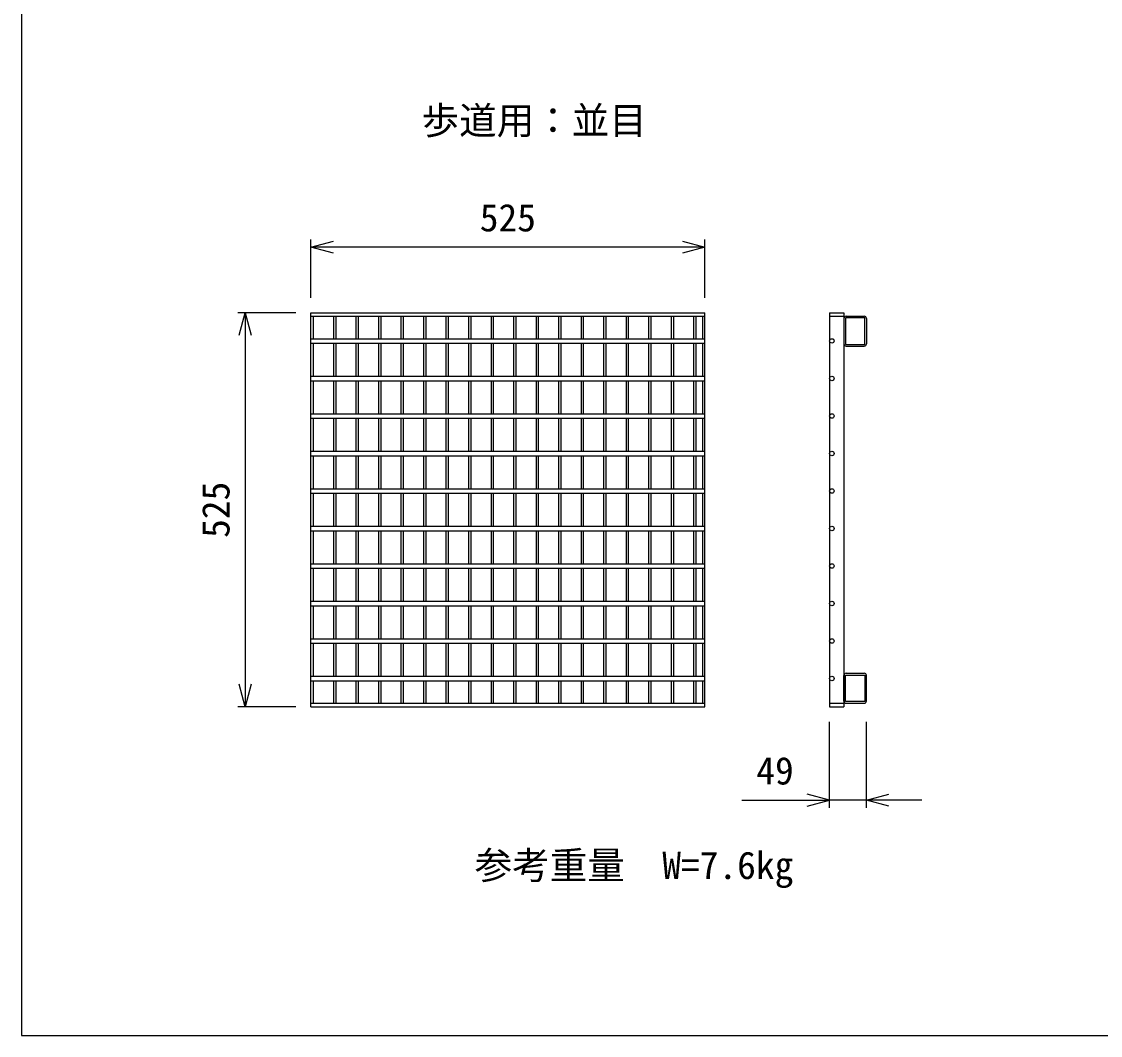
# Model space of a CAD drawing. Units: millimetres, scale not verified. Extents: x -10500 to 10500, y -7425 to 7425.
# Drawn here: x -1150 to 288, y 548 to 1899 of the extents above; entities that cross this region are included whole.
import ezdxf
from ezdxf.enums import TextEntityAlignment as Align

# ---------------------------------------------------------------- set-up
doc = ezdxf.new("R2010")
doc.units = ezdxf.units.MM
doc.header["$LTSCALE"] = 25
for name, color, linetype, lineweight in [('0-1_DIM', 7, 'Continuous', 25), ('0-3_HATCH', 6, 'Continuous', 25), ('0-7_TXT', 7, 'Continuous', 25)]:
    doc.layers.add(name, color=color, linetype=linetype, lineweight=lineweight)
doc.styles.add('ＭＳ ゴシック', font='')
doc.styles.get('ＭＳ ゴシック').set_extended_font_data('MS Gothic')

msp = doc.modelspace()

# ---------------------------------------------------------------- linework, layer by layer
at = {"layer": '0-1_DIM'}
for p, q in [((-764.36, 1530.76), (-764.36, 1608.26)), ((-239.36, 1598.26), (-764.36, 1598.26)), ((-239.36, 1530.76), (-239.36, 1608.26)), ((-784.36, 1510.76), (-861.86, 1510.76)), ((-851.86, 1510.76), (-851.86, 985.76)), ((-784.36, 985.76), (-861.86, 985.76)), ((-73.04, 851.04), (-73.04, 965.76)), ((-24.04, 851.04), (-24.04, 965.76)), ((-190.3, 861.04), (-73.04, 861.04)), ((-24.04, 861.04), (-73.04, 861.04)), ((49.92, 861.04), (-24.04, 861.04))]:
    msp.add_line(p, q, dxfattribs=at)
for points in [[(-734.36, 1590.22), (-764.36, 1598.26), (-734.36, 1606.3)], [(-269.36, 1606.3), (-239.36, 1598.26), (-269.36, 1590.22)], [(-859.9, 1480.76), (-851.86, 1510.76), (-843.82, 1480.76)], [(-843.82, 1015.76), (-851.86, 985.76), (-859.9, 1015.76)], [(-103.04, 853), (-73.04, 861.04), (-103.04, 869.08)], [(5.96, 853), (-24.04, 861.04), (5.96, 869.08)]]:
    msp.add_lwpolyline(points, dxfattribs=at)
at = {"layer": '0-3_HATCH'}
for p, q in [((-764.36, 1510.76), (-239.36, 1510.76)), ((-764.36, 985.76), (-764.36, 1510.76)), ((-239.36, 985.76), (-239.36, 1510.76)), ((-73.04, 1510.76), (-73.04, 985.76)), ((-73.04, 1510.76), (-54.04, 1510.76)), ((-54.04, 1510.76), (-54.04, 985.76)), ((-764.36, 1506.26), (-239.36, 1506.26)), ((-761.36, 1506.26), (-761.36, 1476.26)), ((-734.36, 1506.26), (-734.36, 1476.26)), ((-731.36, 1506.26), (-731.36, 1476.26)), ((-704.36, 1506.26), (-704.36, 1476.26)), ((-701.36, 1506.26), (-701.36, 1476.26)), ((-674.36, 1506.26), (-674.36, 1476.26)), ((-671.36, 1506.26), (-671.36, 1476.26)), ((-644.36, 1506.26), (-644.36, 1476.26)), ((-641.36, 1506.26), (-641.36, 1476.26)), ((-614.36, 1506.26), (-614.36, 1476.26)), ((-611.36, 1506.26), (-611.36, 1476.26)), ((-584.36, 1506.26), (-584.36, 1476.26)), ((-581.36, 1506.26), (-581.36, 1476.26)), ((-554.36, 1506.26), (-554.36, 1476.26)), ((-551.36, 1506.26), (-551.36, 1476.26)), ((-524.36, 1506.26), (-524.36, 1476.26)), ((-521.36, 1506.26), (-521.36, 1476.26)), ((-494.36, 1506.26), (-494.36, 1476.26)), ((-491.36, 1506.26), (-491.36, 1476.26)), ((-464.36, 1506.26), (-464.36, 1476.26)), ((-461.36, 1506.26), (-461.36, 1476.26)), ((-434.36, 1506.26), (-434.36, 1476.26)), ((-431.36, 1506.26), (-431.36, 1476.26)), ((-404.36, 1506.26), (-404.36, 1476.26)), ((-401.36, 1506.26), (-401.36, 1476.26)), ((-374.36, 1506.26), (-374.36, 1476.26)), ((-371.36, 1506.26), (-371.36, 1476.26)), ((-344.36, 1506.26), (-344.36, 1476.26)), ((-341.36, 1506.26), (-341.36, 1476.26)), ((-314.36, 1506.26), (-314.36, 1476.26)), ((-311.36, 1506.26), (-311.36, 1476.26)), ((-284.36, 1506.26), (-284.36, 1476.26)), ((-281.36, 1506.26), (-281.36, 1476.26)), ((-254.36, 1506.26), (-254.36, 1476.26)), ((-251.36, 1506.26), (-251.36, 1476.26)), ((-242.36, 1506.26), (-242.36, 1476.26)), ((-73.04, 1506.26), (-54.04, 1506.26)), ((-54.04, 1503.26), (-54.04, 1469.26)), ((-51.04, 1506.26), (-27.04, 1506.26)), ((-24.04, 1503.26), (-24.04, 1469.26)), ((-764.36, 1476.26), (-239.36, 1476.26)), ((-764.36, 1470.26), (-239.36, 1470.26)), ((-761.36, 1470.26), (-761.36, 1426.26)), ((-734.36, 1470.26), (-734.36, 1426.26)), ((-731.36, 1470.26), (-731.36, 1426.26)), ((-704.36, 1470.26), (-704.36, 1426.26)), ((-701.36, 1470.26), (-701.36, 1426.26)), ((-674.36, 1470.26), (-674.36, 1426.26)), ((-671.36, 1470.26), (-671.36, 1426.26)), ((-644.36, 1470.26), (-644.36, 1426.26)), ((-641.36, 1470.26), (-641.36, 1426.26)), ((-614.36, 1470.26), (-614.36, 1426.26)), ((-611.36, 1470.26), (-611.36, 1426.26)), ((-584.36, 1470.26), (-584.36, 1426.26)), ((-581.36, 1470.26), (-581.36, 1426.26)), ((-554.36, 1470.26), (-554.36, 1426.26)), ((-551.36, 1470.26), (-551.36, 1426.26)), ((-524.36, 1470.26), (-524.36, 1426.26)), ((-521.36, 1470.26), (-521.36, 1426.26)), ((-494.36, 1470.26), (-494.36, 1426.26)), ((-491.36, 1470.26), (-491.36, 1426.26)), ((-464.36, 1470.26), (-464.36, 1426.26)), ((-461.36, 1470.26), (-461.36, 1426.26)), ((-434.36, 1470.26), (-434.36, 1426.26)), ((-431.36, 1470.26), (-431.36, 1426.26)), ((-404.36, 1470.26), (-404.36, 1426.26)), ((-401.36, 1470.26), (-401.36, 1426.26)), ((-374.36, 1470.26), (-374.36, 1426.26)), ((-371.36, 1470.26), (-371.36, 1426.26)), ((-344.36, 1470.26), (-344.36, 1426.26)), ((-341.36, 1470.26), (-341.36, 1426.26)), ((-314.36, 1470.26), (-314.36, 1426.26)), ((-311.36, 1470.26), (-311.36, 1426.26)), ((-284.36, 1470.26), (-284.36, 1426.26)), ((-281.36, 1470.26), (-281.36, 1426.26)), ((-254.36, 1470.26), (-254.36, 1426.26)), ((-251.36, 1470.26), (-251.36, 1426.26)), ((-242.36, 1470.26), (-242.36, 1426.26)), ((-51.04, 1466.26), (-27.04, 1466.26)), ((-764.36, 1426.26), (-239.36, 1426.26)), ((-764.36, 1420.26), (-239.36, 1420.26)), ((-761.36, 1420.26), (-761.36, 1376.26)), ((-734.36, 1420.26), (-734.36, 1376.26)), ((-731.36, 1420.26), (-731.36, 1376.26)), ((-704.36, 1420.26), (-704.36, 1376.26)), ((-701.36, 1420.26), (-701.36, 1376.26)), ((-674.36, 1420.26), (-674.36, 1376.26)), ((-671.36, 1420.26), (-671.36, 1376.26)), ((-644.36, 1420.26), (-644.36, 1376.26)), ((-641.36, 1420.26), (-641.36, 1376.26)), ((-614.36, 1420.26), (-614.36, 1376.26)), ((-611.36, 1420.26), (-611.36, 1376.26)), ((-584.36, 1420.26), (-584.36, 1376.26)), ((-581.36, 1420.26), (-581.36, 1376.26)), ((-554.36, 1420.26), (-554.36, 1376.26)), ((-551.36, 1420.26), (-551.36, 1376.26)), ((-524.36, 1420.26), (-524.36, 1376.26)), ((-521.36, 1420.26), (-521.36, 1376.26)), ((-494.36, 1420.26), (-494.36, 1376.26)), ((-491.36, 1420.26), (-491.36, 1376.26)), ((-464.36, 1420.26), (-464.36, 1376.26)), ((-461.36, 1420.26), (-461.36, 1376.26)), ((-434.36, 1420.26), (-434.36, 1376.26)), ((-431.36, 1420.26), (-431.36, 1376.26)), ((-404.36, 1420.26), (-404.36, 1376.26)), ((-401.36, 1420.26), (-401.36, 1376.26)), ((-374.36, 1420.26), (-374.36, 1376.26)), ((-371.36, 1420.26), (-371.36, 1376.26)), ((-344.36, 1420.26), (-344.36, 1376.26)), ((-341.36, 1420.26), (-341.36, 1376.26)), ((-314.36, 1420.26), (-314.36, 1376.26)), ((-311.36, 1420.26), (-311.36, 1376.26)), ((-284.36, 1420.26), (-284.36, 1376.26)), ((-281.36, 1420.26), (-281.36, 1376.26)), ((-254.36, 1420.26), (-254.36, 1376.26)), ((-251.36, 1420.26), (-251.36, 1376.26)), ((-242.36, 1420.26), (-242.36, 1376.26)), ((-764.36, 1376.26), (-239.36, 1376.26)), ((-764.36, 1370.26), (-239.36, 1370.26)), ((-761.36, 1370.26), (-761.36, 1326.26)), ((-734.36, 1370.26), (-734.36, 1326.26)), ((-731.36, 1370.26), (-731.36, 1326.26)), ((-704.36, 1370.26), (-704.36, 1326.26)), ((-701.36, 1370.26), (-701.36, 1326.26)), ((-674.36, 1370.26), (-674.36, 1326.26)), ((-671.36, 1370.26), (-671.36, 1326.26)), ((-644.36, 1370.26), (-644.36, 1326.26)), ((-641.36, 1370.26), (-641.36, 1326.26)), ((-614.36, 1370.26), (-614.36, 1326.26)), ((-611.36, 1370.26), (-611.36, 1326.26)), ((-584.36, 1370.26), (-584.36, 1326.26)), ((-581.36, 1370.26), (-581.36, 1326.26)), ((-554.36, 1370.26), (-554.36, 1326.26)), ((-551.36, 1370.26), (-551.36, 1326.26)), ((-524.36, 1370.26), (-524.36, 1326.26)), ((-521.36, 1370.26), (-521.36, 1326.26)), ((-494.36, 1370.26), (-494.36, 1326.26)), ((-491.36, 1370.26), (-491.36, 1326.26)), ((-464.36, 1370.26), (-464.36, 1326.26)), ((-461.36, 1370.26), (-461.36, 1326.26)), ((-434.36, 1370.26), (-434.36, 1326.26)), ((-431.36, 1370.26), (-431.36, 1326.26)), ((-404.36, 1370.26), (-404.36, 1326.26)), ((-401.36, 1370.26), (-401.36, 1326.26)), ((-374.36, 1370.26), (-374.36, 1326.26)), ((-371.36, 1370.26), (-371.36, 1326.26)), ((-344.36, 1370.26), (-344.36, 1326.26)), ((-341.36, 1370.26), (-341.36, 1326.26)), ((-314.36, 1370.26), (-314.36, 1326.26)), ((-311.36, 1370.26), (-311.36, 1326.26)), ((-284.36, 1370.26), (-284.36, 1326.26)), ((-281.36, 1370.26), (-281.36, 1326.26)), ((-254.36, 1370.26), (-254.36, 1326.26)), ((-251.36, 1370.26), (-251.36, 1326.26)), ((-242.36, 1370.26), (-242.36, 1326.26)), ((-764.36, 1326.26), (-239.36, 1326.26)), ((-764.36, 1320.26), (-239.36, 1320.26)), ((-761.36, 1320.26), (-761.36, 1276.26)), ((-734.36, 1320.26), (-734.36, 1276.26)), ((-731.36, 1320.26), (-731.36, 1276.26)), ((-704.36, 1320.26), (-704.36, 1276.26)), ((-701.36, 1320.26), (-701.36, 1276.26)), ((-674.36, 1320.26), (-674.36, 1276.26)), ((-671.36, 1320.26), (-671.36, 1276.26)), ((-644.36, 1320.26), (-644.36, 1276.26)), ((-641.36, 1320.26), (-641.36, 1276.26)), ((-614.36, 1320.26), (-614.36, 1276.26)), ((-611.36, 1320.26), (-611.36, 1276.26)), ((-584.36, 1320.26), (-584.36, 1276.26)), ((-581.36, 1320.26), (-581.36, 1276.26)), ((-554.36, 1320.26), (-554.36, 1276.26)), ((-551.36, 1320.26), (-551.36, 1276.26)), ((-524.36, 1320.26), (-524.36, 1276.26)), ((-521.36, 1320.26), (-521.36, 1276.26)), ((-494.36, 1320.26), (-494.36, 1276.26)), ((-491.36, 1320.26), (-491.36, 1276.26)), ((-464.36, 1320.26), (-464.36, 1276.26)), ((-461.36, 1320.26), (-461.36, 1276.26)), ((-434.36, 1320.26), (-434.36, 1276.26)), ((-431.36, 1320.26), (-431.36, 1276.26)), ((-404.36, 1320.26), (-404.36, 1276.26)), ((-401.36, 1320.26), (-401.36, 1276.26)), ((-374.36, 1320.26), (-374.36, 1276.26)), ((-371.36, 1320.26), (-371.36, 1276.26)), ((-344.36, 1320.26), (-344.36, 1276.26)), ((-341.36, 1320.26), (-341.36, 1276.26)), ((-314.36, 1320.26), (-314.36, 1276.26)), ((-311.36, 1320.26), (-311.36, 1276.26)), ((-284.36, 1320.26), (-284.36, 1276.26)), ((-281.36, 1320.26), (-281.36, 1276.26)), ((-254.36, 1320.26), (-254.36, 1276.26)), ((-251.36, 1320.26), (-251.36, 1276.26)), ((-242.36, 1320.26), (-242.36, 1276.26)), ((-764.36, 1276.26), (-239.36, 1276.26)), ((-764.36, 1270.26), (-239.36, 1270.26)), ((-761.36, 1270.26), (-761.36, 1226.26)), ((-734.36, 1270.26), (-734.36, 1226.26)), ((-731.36, 1270.26), (-731.36, 1226.26)), ((-704.36, 1270.26), (-704.36, 1226.26)), ((-701.36, 1270.26), (-701.36, 1226.26)), ((-674.36, 1270.26), (-674.36, 1226.26)), ((-671.36, 1270.26), (-671.36, 1226.26)), ((-644.36, 1270.26), (-644.36, 1226.26)), ((-641.36, 1270.26), (-641.36, 1226.26)), ((-614.36, 1270.26), (-614.36, 1226.26)), ((-611.36, 1270.26), (-611.36, 1226.26)), ((-584.36, 1270.26), (-584.36, 1226.26)), ((-581.36, 1270.26), (-581.36, 1226.26)), ((-554.36, 1270.26), (-554.36, 1226.26)), ((-551.36, 1270.26), (-551.36, 1226.26)), ((-524.36, 1270.26), (-524.36, 1226.26)), ((-521.36, 1270.26), (-521.36, 1226.26)), ((-494.36, 1270.26), (-494.36, 1226.26)), ((-491.36, 1270.26), (-491.36, 1226.26)), ((-464.36, 1270.26), (-464.36, 1226.26)), ((-461.36, 1270.26), (-461.36, 1226.26)), ((-434.36, 1270.26), (-434.36, 1226.26)), ((-431.36, 1270.26), (-431.36, 1226.26)), ((-404.36, 1270.26), (-404.36, 1226.26)), ((-401.36, 1270.26), (-401.36, 1226.26)), ((-374.36, 1270.26), (-374.36, 1226.26)), ((-371.36, 1270.26), (-371.36, 1226.26)), ((-344.36, 1270.26), (-344.36, 1226.26)), ((-341.36, 1270.26), (-341.36, 1226.26)), ((-314.36, 1270.26), (-314.36, 1226.26)), ((-311.36, 1270.26), (-311.36, 1226.26)), ((-284.36, 1270.26), (-284.36, 1226.26)), ((-281.36, 1270.26), (-281.36, 1226.26)), ((-254.36, 1270.26), (-254.36, 1226.26)), ((-251.36, 1270.26), (-251.36, 1226.26)), ((-242.36, 1270.26), (-242.36, 1226.26)), ((-764.36, 1226.26), (-239.36, 1226.26)), ((-764.36, 1220.26), (-239.36, 1220.26)), ((-761.36, 1220.26), (-761.36, 1176.26)), ((-734.36, 1220.26), (-734.36, 1176.26)), ((-731.36, 1220.26), (-731.36, 1176.26)), ((-704.36, 1220.26), (-704.36, 1176.26)), ((-701.36, 1220.26), (-701.36, 1176.26)), ((-674.36, 1220.26), (-674.36, 1176.26)), ((-671.36, 1220.26), (-671.36, 1176.26)), ((-644.36, 1220.26), (-644.36, 1176.26)), ((-641.36, 1220.26), (-641.36, 1176.26)), ((-614.36, 1220.26), (-614.36, 1176.26)), ((-611.36, 1220.26), (-611.36, 1176.26)), ((-584.36, 1220.26), (-584.36, 1176.26)), ((-581.36, 1220.26), (-581.36, 1176.26)), ((-554.36, 1220.26), (-554.36, 1176.26)), ((-551.36, 1220.26), (-551.36, 1176.26)), ((-524.36, 1220.26), (-524.36, 1176.26)), ((-521.36, 1220.26), (-521.36, 1176.26)), ((-494.36, 1220.26), (-494.36, 1176.26)), ((-491.36, 1220.26), (-491.36, 1176.26)), ((-464.36, 1220.26), (-464.36, 1176.26)), ((-461.36, 1220.26), (-461.36, 1176.26)), ((-434.36, 1220.26), (-434.36, 1176.26)), ((-431.36, 1220.26), (-431.36, 1176.26)), ((-404.36, 1220.26), (-404.36, 1176.26)), ((-401.36, 1220.26), (-401.36, 1176.26)), ((-374.36, 1220.26), (-374.36, 1176.26)), ((-371.36, 1220.26), (-371.36, 1176.26)), ((-344.36, 1220.26), (-344.36, 1176.26)), ((-341.36, 1220.26), (-341.36, 1176.26)), ((-314.36, 1220.26), (-314.36, 1176.26)), ((-311.36, 1220.26), (-311.36, 1176.26)), ((-284.36, 1220.26), (-284.36, 1176.26)), ((-281.36, 1220.26), (-281.36, 1176.26)), ((-254.36, 1220.26), (-254.36, 1176.26)), ((-251.36, 1220.26), (-251.36, 1176.26)), ((-242.36, 1220.26), (-242.36, 1176.26)), ((-764.36, 1176.26), (-239.36, 1176.26)), ((-764.36, 1170.26), (-239.36, 1170.26)), ((-761.36, 1170.26), (-761.36, 1126.26)), ((-734.36, 1170.26), (-734.36, 1126.26)), ((-731.36, 1170.26), (-731.36, 1126.26)), ((-704.36, 1170.26), (-704.36, 1126.26)), ((-701.36, 1170.26), (-701.36, 1126.26)), ((-674.36, 1170.26), (-674.36, 1126.26)), ((-671.36, 1170.26), (-671.36, 1126.26)), ((-644.36, 1170.26), (-644.36, 1126.26)), ((-641.36, 1170.26), (-641.36, 1126.26)), ((-614.36, 1170.26), (-614.36, 1126.26)), ((-611.36, 1170.26), (-611.36, 1126.26)), ((-584.36, 1170.26), (-584.36, 1126.26)), ((-581.36, 1170.26), (-581.36, 1126.26)), ((-554.36, 1170.26), (-554.36, 1126.26)), ((-551.36, 1170.26), (-551.36, 1126.26)), ((-524.36, 1170.26), (-524.36, 1126.26)), ((-521.36, 1170.26), (-521.36, 1126.26)), ((-494.36, 1170.26), (-494.36, 1126.26)), ((-491.36, 1170.26), (-491.36, 1126.26)), ((-464.36, 1170.26), (-464.36, 1126.26)), ((-461.36, 1170.26), (-461.36, 1126.26)), ((-434.36, 1170.26), (-434.36, 1126.26)), ((-431.36, 1170.26), (-431.36, 1126.26)), ((-404.36, 1170.26), (-404.36, 1126.26)), ((-401.36, 1170.26), (-401.36, 1126.26)), ((-374.36, 1170.26), (-374.36, 1126.26)), ((-371.36, 1170.26), (-371.36, 1126.26)), ((-344.36, 1170.26), (-344.36, 1126.26)), ((-341.36, 1170.26), (-341.36, 1126.26)), ((-314.36, 1170.26), (-314.36, 1126.26)), ((-311.36, 1170.26), (-311.36, 1126.26)), ((-284.36, 1170.26), (-284.36, 1126.26)), ((-281.36, 1170.26), (-281.36, 1126.26)), ((-254.36, 1170.26), (-254.36, 1126.26)), ((-251.36, 1170.26), (-251.36, 1126.26)), ((-242.36, 1170.26), (-242.36, 1126.26)), ((-764.36, 1126.26), (-239.36, 1126.26)), ((-764.36, 1120.26), (-239.36, 1120.26)), ((-761.36, 1120.26), (-761.36, 1076.26)), ((-734.36, 1120.26), (-734.36, 1076.26)), ((-731.36, 1120.26), (-731.36, 1076.26)), ((-704.36, 1120.26), (-704.36, 1076.26)), ((-701.36, 1120.26), (-701.36, 1076.26)), ((-674.36, 1120.26), (-674.36, 1076.26)), ((-671.36, 1120.26), (-671.36, 1076.26)), ((-644.36, 1120.26), (-644.36, 1076.26)), ((-641.36, 1120.26), (-641.36, 1076.26)), ((-614.36, 1120.26), (-614.36, 1076.26)), ((-611.36, 1120.26), (-611.36, 1076.26)), ((-584.36, 1120.26), (-584.36, 1076.26)), ((-581.36, 1120.26), (-581.36, 1076.26)), ((-554.36, 1120.26), (-554.36, 1076.26)), ((-551.36, 1120.26), (-551.36, 1076.26)), ((-524.36, 1120.26), (-524.36, 1076.26)), ((-521.36, 1120.26), (-521.36, 1076.26)), ((-494.36, 1120.26), (-494.36, 1076.26)), ((-491.36, 1120.26), (-491.36, 1076.26)), ((-464.36, 1120.26), (-464.36, 1076.26)), ((-461.36, 1120.26), (-461.36, 1076.26)), ((-434.36, 1120.26), (-434.36, 1076.26)), ((-431.36, 1120.26), (-431.36, 1076.26)), ((-404.36, 1120.26), (-404.36, 1076.26)), ((-401.36, 1120.26), (-401.36, 1076.26)), ((-374.36, 1120.26), (-374.36, 1076.26)), ((-371.36, 1120.26), (-371.36, 1076.26)), ((-344.36, 1120.26), (-344.36, 1076.26)), ((-341.36, 1120.26), (-341.36, 1076.26)), ((-314.36, 1120.26), (-314.36, 1076.26)), ((-311.36, 1120.26), (-311.36, 1076.26)), ((-284.36, 1120.26), (-284.36, 1076.26)), ((-281.36, 1120.26), (-281.36, 1076.26)), ((-254.36, 1120.26), (-254.36, 1076.26)), ((-251.36, 1120.26), (-251.36, 1076.26)), ((-242.36, 1120.26), (-242.36, 1076.26)), ((-764.36, 1076.26), (-239.36, 1076.26)), ((-764.36, 1070.26), (-239.36, 1070.26)), ((-761.36, 1070.26), (-761.36, 1026.26)), ((-734.36, 1070.26), (-734.36, 1026.26)), ((-731.36, 1070.26), (-731.36, 1026.26)), ((-704.36, 1070.26), (-704.36, 1026.26)), ((-701.36, 1070.26), (-701.36, 1026.26)), ((-674.36, 1070.26), (-674.36, 1026.26)), ((-671.36, 1070.26), (-671.36, 1026.26)), ((-644.36, 1070.26), (-644.36, 1026.26)), ((-641.36, 1070.26), (-641.36, 1026.26)), ((-614.36, 1070.26), (-614.36, 1026.26)), ((-611.36, 1070.26), (-611.36, 1026.26)), ((-584.36, 1070.26), (-584.36, 1026.26)), ((-581.36, 1070.26), (-581.36, 1026.26)), ((-554.36, 1070.26), (-554.36, 1026.26)), ((-551.36, 1070.26), (-551.36, 1026.26)), ((-524.36, 1070.26), (-524.36, 1026.26)), ((-521.36, 1070.26), (-521.36, 1026.26)), ((-494.36, 1070.26), (-494.36, 1026.26)), ((-491.36, 1070.26), (-491.36, 1026.26)), ((-464.36, 1070.26), (-464.36, 1026.26)), ((-461.36, 1070.26), (-461.36, 1026.26)), ((-434.36, 1070.26), (-434.36, 1026.26)), ((-431.36, 1070.26), (-431.36, 1026.26)), ((-404.36, 1070.26), (-404.36, 1026.26)), ((-401.36, 1070.26), (-401.36, 1026.26)), ((-374.36, 1070.26), (-374.36, 1026.26)), ((-371.36, 1070.26), (-371.36, 1026.26)), ((-344.36, 1070.26), (-344.36, 1026.26)), ((-341.36, 1070.26), (-341.36, 1026.26)), ((-314.36, 1070.26), (-314.36, 1026.26)), ((-311.36, 1070.26), (-311.36, 1026.26)), ((-284.36, 1070.26), (-284.36, 1026.26)), ((-281.36, 1070.26), (-281.36, 1026.26)), ((-254.36, 1070.26), (-254.36, 1026.26)), ((-251.36, 1070.26), (-251.36, 1026.26)), ((-242.36, 1070.26), (-242.36, 1026.26)), ((-764.36, 1026.26), (-239.36, 1026.26)), ((-54.04, 993.26), (-54.04, 1027.26)), ((-51.04, 1030.26), (-27.04, 1030.26)), ((-24.04, 993.26), (-24.04, 1027.26)), ((-764.36, 1020.26), (-239.36, 1020.26)), ((-761.36, 1020.26), (-761.36, 990.26)), ((-734.36, 1020.26), (-734.36, 990.26)), ((-731.36, 1020.26), (-731.36, 990.26)), ((-704.36, 1020.26), (-704.36, 990.26)), ((-701.36, 1020.26), (-701.36, 990.26)), ((-674.36, 1020.26), (-674.36, 990.26)), ((-671.36, 1020.26), (-671.36, 990.26)), ((-644.36, 1020.26), (-644.36, 990.26)), ((-641.36, 1020.26), (-641.36, 990.26)), ((-614.36, 1020.26), (-614.36, 990.26)), ((-611.36, 1020.26), (-611.36, 990.26)), ((-584.36, 1020.26), (-584.36, 990.26)), ((-581.36, 1020.26), (-581.36, 990.26)), ((-554.36, 1020.26), (-554.36, 990.26)), ((-551.36, 1020.26), (-551.36, 990.26)), ((-524.36, 1020.26), (-524.36, 990.26)), ((-521.36, 1020.26), (-521.36, 990.26)), ((-494.36, 1020.26), (-494.36, 990.26)), ((-491.36, 1020.26), (-491.36, 990.26)), ((-464.36, 1020.26), (-464.36, 990.26)), ((-461.36, 1020.26), (-461.36, 990.26)), ((-434.36, 1020.26), (-434.36, 990.26)), ((-431.36, 1020.26), (-431.36, 990.26)), ((-404.36, 1020.26), (-404.36, 990.26)), ((-401.36, 1020.26), (-401.36, 990.26)), ((-374.36, 1020.26), (-374.36, 990.26)), ((-371.36, 1020.26), (-371.36, 990.26)), ((-344.36, 1020.26), (-344.36, 990.26)), ((-341.36, 1020.26), (-341.36, 990.26)), ((-314.36, 1020.26), (-314.36, 990.26)), ((-311.36, 1020.26), (-311.36, 990.26)), ((-284.36, 1020.26), (-284.36, 990.26)), ((-281.36, 1020.26), (-281.36, 990.26)), ((-254.36, 1020.26), (-254.36, 990.26)), ((-251.36, 1020.26), (-251.36, 990.26)), ((-242.36, 1020.26), (-242.36, 990.26)), ((-764.36, 990.26), (-239.36, 990.26)), ((-764.36, 985.76), (-239.36, 985.76)), ((-73.04, 990.26), (-54.04, 990.26)), ((-73.04, 985.76), (-54.04, 985.76)), ((-51.04, 990.26), (-27.04, 990.26))]:
    msp.add_line(p, q, dxfattribs=at)
for points in [[(-51.74, 1468.56), (-26.34, 1468.56), (-26.34, 1503.96), (-51.74, 1503.96)], [(-51.74, 1027.96), (-26.34, 1027.96), (-26.34, 992.56), (-51.74, 992.56)]]:
    msp.add_lwpolyline(points, close=True, dxfattribs=at)
for centre in [(-70.04, 1473.26), (-70.04, 1423.26), (-70.04, 1373.26), (-70.04, 1323.26), (-70.04, 1273.26), (-70.04, 1223.26), (-70.04, 1173.26), (-70.04, 1123.26), (-70.04, 1073.26), (-70.04, 1023.26)]:
    msp.add_circle(centre, 3, dxfattribs=at)
for centre, start, end in [((-51.04, 1503.26), 90, 180), ((-27.04, 1503.26), 0, 90), ((-51.04, 1469.26), 180, 270), ((-27.04, 1469.26), 270, 0), ((-51.04, 1027.26), 90, 180), ((-27.04, 1027.26), 0, 90), ((-51.04, 993.26), 180, 270), ((-27.04, 993.26), 270, 0)]:
    msp.add_arc(centre, 3, start, end, dxfattribs=at)
at = {"layer": '0-7_TXT'}
msp.add_lwpolyline([(-1150, 5707.57), (-1150, 547.57), (8250, 547.57)], dxfattribs=at)

# ---------------------------------------------------------------- texts
at = {"layer": '0-1_DIM', "style": 'ＭＳ ゴシック'}
for s, p in [('525', (-539.36, 1608.26)), ('49', (-170.79, 871.04)), ('参考重量\u3000W=7.6kg', (-546.09, 745.02))]:
    msp.add_text(s, height=36.66, dxfattribs=at).set_placement(p, align=Align.BOTTOM_LEFT)
msp.add_text('525', height=36.66, rotation=90, dxfattribs=at).set_placement((-861.86, 1210.76), align=Align.BOTTOM_LEFT)
at = {"layer": '0-7_TXT', "style": 'ＭＳ ゴシック'}
msp.add_text('歩道用：並目 ', height=36.66, dxfattribs=at).set_placement((-616.82, 1737.72), align=Align.BOTTOM_LEFT)

doc.saveas('drawing.dxf')
